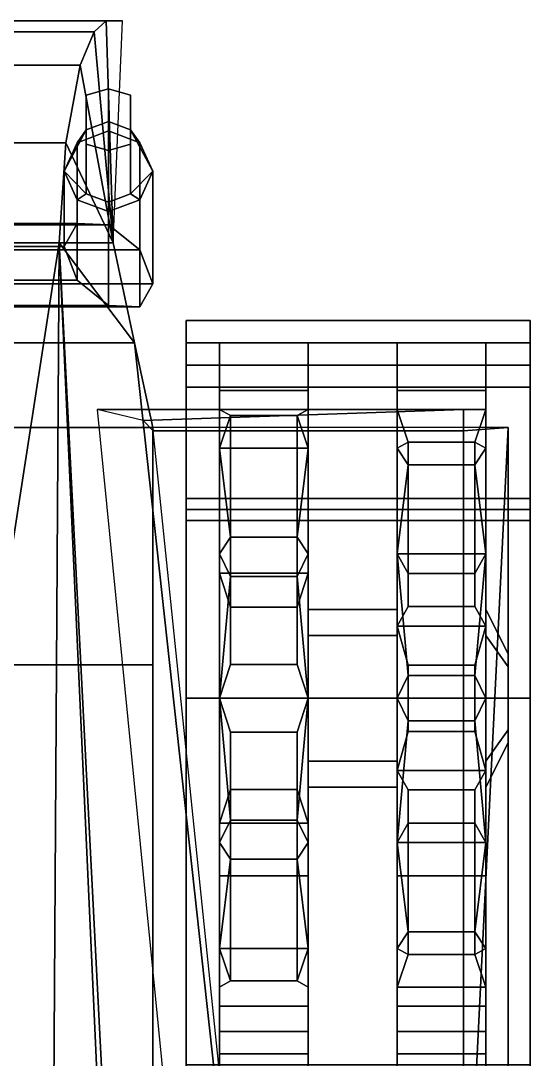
# Model space of a CAD drawing. Header units: millimetres. Extents: x -1.1 to 1.1, y -2.5 to 10.7.
# Drawn here: x 0.621 to 1.08, y 1.815 to 2.75 of the extents above; entities that cross this region are included whole.
import ezdxf

# ---------------------------------------------------------------- set-up
doc = ezdxf.new("R2010")
doc.units = ezdxf.units.MM
for name, color, linetype in [('fenders', 6, 'Continuous'), ('tracks', 3, 'Continuous'), ('wheels', 2, 'Continuous')]:
    doc.layers.add(name, color=color, linetype=linetype)

msp = doc.modelspace()

# ---------------------------------------------------------------- linework, layer by layer
for points in [[(-0.71274, 2.75, 1.04), (-0.69783, 2.75, 1.11), (0.69783, 2.75, 1.11), (0.71274, 2.75, 1.04)], [(-0.69783, 2.75, 1.11), (-0.68718, 2.74, 1.19), (0.68718, 2.74, 1.19), (0.69783, 2.75, 1.11)], [(0.69783, 2.75, 1.11), (0.68718, 2.74, 1.19), (0.70422, 2.55, 1.08)], [(0.71274, 2.75, 1.04), (0.69783, 2.75, 1.11), (0.70422, 2.55, 1.08)], [(-0.68718, 2.74, 1.19), (-0.67439, 2.71, 1.24), (0.67439, 2.71, 1.24), (0.68718, 2.74, 1.19)], [(0.68718, 2.74, 1.19), (0.67439, 2.71, 1.24), (0.70422, 2.55, 1.08)], [(-0.67439, 2.71, 1.24), (-0.66161, 2.64, 1.28), (0.66161, 2.64, 1.28), (0.67439, 2.71, 1.24)], [(0.67439, 2.71, 1.24), (0.66161, 2.64, 1.28), (0.70422, 2.55, 1.08)], [(0.68, 2.68305, 1.13318), (0.7, 2.68881, 1.12592), (0.7, 2.65923, 1.06248), (0.68, 2.65172, 1.06598)], [(0.68, 2.68305, 1.13318), (0.68, 2.63897, 1.18873), (0.7, 2.63321, 1.19599), (0.7, 2.68881, 1.12592)], [(0.7, 2.68881, 1.12592), (0.72, 2.68305, 1.13318), (0.72, 2.65172, 1.06598), (0.7, 2.65923, 1.06248)], [(0.7, 2.68881, 1.12592), (0.7, 2.63321, 1.19599), (0.72, 2.63897, 1.18873), (0.72, 2.68305, 1.13318)], [(0.68, 2.63897, 1.18873), (0.68, 2.68305, 1.13318), (0.68, 2.65172, 1.06598), (0.68, 2.59423, 1.09279)], [(0.72, 2.68305, 1.13318), (0.72, 2.63897, 1.18873), (0.72, 2.59423, 1.09279), (0.72, 2.65172, 1.06598)], [(0.68, 2.65172, 1.06598), (0.7, 2.65923, 1.06248), (0.7, 2.65078, 1.04436), (0.67172, 2.64016, 1.04931)], [(0.7, 2.65923, 1.06248), (0.72, 2.65172, 1.06598), (0.72828, 2.64016, 1.04931), (0.7, 2.65078, 1.04436)], [(0.68, 2.59423, 1.09279), (0.68, 2.59423, 1.09279), (0.68, 2.65172, 1.06598), (0.66, 2.61452, 1.06126)], [(0.66, 2.61452, 1.06126), (0.66, 2.61452, 1.06126), (0.68, 2.65172, 1.06598), (0.67172, 2.64016, 1.04931)], [(0.67172, 2.64016, 1.04931), (0.7, 2.65078, 1.04436), (0.7, 2.56625, 0.8631), (0.67172, 2.56759, 0.89368)], [(0.7, 2.65078, 1.04436), (0.72828, 2.64016, 1.04931), (0.72828, 2.54368, 0.84241), (0.7, 2.56625, 0.8631)], [(0.72, 2.59423, 1.09279), (0.72, 2.59423, 1.09279), (0.74, 2.61452, 1.06126), (0.72, 2.65172, 1.06598)], [(0.74, 2.61452, 1.06126), (0.74, 2.61452, 1.06126), (0.72828, 2.64016, 1.04931), (0.72, 2.65172, 1.06598)], [(-0.66161, 2.64, 1.28), (-0.65573, 2.55, 1.3), (0.65573, 2.55, 1.3), (0.66161, 2.64, 1.28)], [(0.66161, 2.64, 1.28), (0.65573, 2.55, 1.3), (0.70422, 2.55, 1.08)], [(0.66, 2.61452, 1.06126), (0.67172, 2.64016, 1.04931), (0.67172, 2.56759, 0.89368), (0.66, 2.5469, 0.91625)], [(0.7, 2.63321, 1.19599), (0.68, 2.63897, 1.18873), (0.68, 2.59423, 1.09279), (0.7, 2.58672, 1.09629)], [(0.72, 2.63897, 1.18873), (0.7, 2.63321, 1.19599), (0.7, 2.58672, 1.09629), (0.72, 2.59423, 1.09279)], [(0.72828, 2.64016, 1.04931), (0.74, 2.61452, 1.06126), (0.74, 2.5131, 0.84375), (0.72828, 2.54368, 0.84241)], [(0.67172, 2.58889, 1.07322), (0.66, 2.61452, 1.06126), (0.66, 2.5469, 0.91625), (0.67172, 2.51632, 0.91759)], [(0.68, 2.59423, 1.09279), (0.68, 2.59423, 1.09279), (0.66, 2.61452, 1.06126), (0.67172, 2.58889, 1.07322)], [(0.72, 2.59423, 1.09279), (0.72, 2.59423, 1.09279), (0.72828, 2.58889, 1.07322), (0.74, 2.61452, 1.06126)], [(0.74, 2.61452, 1.06126), (0.72828, 2.58889, 1.07322), (0.72828, 2.49241, 0.86632), (0.74, 2.5131, 0.84375)], [(0.7, 2.58672, 1.09629), (0.68, 2.59423, 1.09279), (0.67172, 2.58889, 1.07322), (0.7, 2.57827, 1.07817)], [(0.72, 2.59423, 1.09279), (0.7, 2.58672, 1.09629), (0.7, 2.57827, 1.07817), (0.72828, 2.58889, 1.07322)], [(0.7, 2.57827, 1.07817), (0.67172, 2.58889, 1.07322), (0.67172, 2.51632, 0.91759), (0.7, 2.49375, 0.8969)], [(0.72828, 2.58889, 1.07322), (0.7, 2.57827, 1.07817), (0.7, 2.49375, 0.8969), (0.72828, 2.49241, 0.86632)], [(0.66, 2.5469, 0.91625), (0.67172, 2.56759, 0.89368), (0.51, 2.56759, 0.89368), (0.51, 2.5469, 0.91625)], [(0.67172, 2.56759, 0.89368), (0.7, 2.56625, 0.8631), (0.51, 2.56625, 0.8631), (0.51, 2.56759, 0.89368)], [(0.7, 2.56625, 0.8631), (0.72828, 2.54368, 0.84241), (0.51, 2.54368, 0.84241), (0.51, 2.56625, 0.8631)], [(0.70422, 2.55, 1.08), (0.72358, 2.46, 0.95084), (-0.72358, 2.46, 0.95084), (-0.70422, 2.55, 1.08)], [(-0.65573, 2.55, 1.3), (-0.25, 1.73996, 1.41665), (0.53, 1.73996, 1.41665), (0.65573, 2.55, 1.3)], [(0.67172, 2.51632, 0.91759), (0.66, 2.5469, 0.91625), (0.51, 2.5469, 0.91625), (0.51, 2.51632, 0.91759)], [(0.72828, 2.54368, 0.84241), (0.74, 2.5131, 0.84375), (0.51, 2.5131, 0.84375), (0.51, 2.54368, 0.84241)], [(0.53, 1.73996, 1.41665), (0.65021, 1.69067, 1.42374), (0.65021, 1.69067, 1.42374), (0.65573, 2.55, 1.3)], [(0.65021, 1.69067, 1.42374), (0.7, 1.57169, 1.44088), (0.7, 1.57169, 1.44088), (0.65573, 2.55, 1.3)], [(0.7, 1.57169, 1.44088), (0.72, 1.3, 1.48), (0.72, 1.3, 1.48), (0.65573, 2.55, 1.3)], [(0.70422, 2.55, 1.08), (0.65573, 2.55, 1.3), (0.72358, 2.46, 0.95084)], [(0.87916, 1.04, 1.06095), (0.72358, 2.46, 0.95084), (0.65573, 2.55, 1.3), (0.72, 1.3, 1.48)], [(0.7, 2.49375, 0.8969), (0.67172, 2.51632, 0.91759), (0.51, 2.51632, 0.91759), (0.51, 2.49375, 0.8969)], [(0.74, 2.5131, 0.84375), (0.72828, 2.49241, 0.86632), (0.51, 2.49241, 0.86632), (0.51, 2.5131, 0.84375)], [(0.72828, 2.49241, 0.86632), (0.7, 2.49375, 0.8969), (0.51, 2.49375, 0.8969), (0.51, 2.49241, 0.86632)], [(0.72358, 2.46, 0.95084), (0.74, 2.38368, 0.84131), (-0.74, 2.38368, 0.84131), (-0.72358, 2.46, 0.95084)], [(0.87916, 1.04, 0.90835), (0.74, 2.38368, 0.84131), (0.72358, 2.46, 0.95084), (0.87916, 1.04, 1.06095)], [(1.02, 2.4, 1.08), (1.02, 2.4, 1.08), (0.73124, 2.3901, 0.95626), (0.69, 2.4, 1.08)], [(1.02, 2.4, 1.08), (1.02, 2.38092, 0.84145), (0.74029, 2.38092, 0.84145), (0.73124, 2.3901, 0.95626)], [(0.74, 2.38368, 0.84131), (0.74, 2.17, 0.51), (-0.74, 2.17, 0.51), (-0.74, 2.38368, 0.84131)], [(0.74, -1.98, 0.51), (0.74, 2.17, 0.51), (0.74, 2.38368, 0.84131), (0.74, -2.35, 0.85)], [(-0.74, -1.98, 0.51), (-0.74, 2.17, 0.51), (0.74, 2.17, 0.51), (0.74, -1.98, 0.51)]]:
    msp.add_3dface(points)
at = {"color": 0}
for points in [[(1.02, 1.59, 1.13), (1.02, 2.4, 1.08), (0.69, 2.4, 1.08), (0.77, 1.59, 1.13)], [(1.02, 1.57015, 0.8819), (1.02, 2.38092, 0.84145), (1.02, 2.4, 1.08), (1.02, 1.59, 1.13)]]:
    msp.add_3dface(points, dxfattribs=at)
at = {"layer": 'fenders'}
for points in [[(0.74, 2.38368, 0.84131), (0.74029, 2.38092, 0.84145), (1.02, 2.38092, 0.84145), (1.06, 2.38368, 0.84131)], [(1.06, 2.38368, 0.84131), (1.02, 1.57015, 0.8819), (1.02, 1.57015, 0.8819), (1.06, 2.38368, 0.84131)], [(1.02, 1.57015, 0.8819), (1.02, -0.32, 0.9762), (1.06, -2.01851, 1.06095), (1.06, 2.38368, 0.84131)], [(1.02, 2.38092, 0.84145), (1.02, 1.57015, 0.8819), (1.02, 1.57015, 0.8819), (1.06, 2.38368, 0.84131)], [(1.06, 2.38368, 0.84131), (1.06, -2.01851, 1.06095), (1.06, -2.01851, 1.04095), (1.06, 2.38368, 0.82131)]]:
    msp.add_3dface(points, dxfattribs=at)
at = {"layer": 'tracks'}
for points in [[(0.77, 2.44, 0.65), (0.77, 2.48, 0.48), (0.77, 2.46, 0.48), (0.77, 2.42, 0.64)], [(0.77, 2.48, 0.48), (0.77, 2.44, 0.31), (0.77, 2.42, 0.32), (0.77, 2.46, 0.48)], [(1.08, 2.44, 0.65), (1.08, 2.48, 0.48), (0.77, 2.48, 0.48), (0.77, 2.44, 0.65)], [(1.08, 2.48, 0.48), (1.08, 2.44, 0.31), (0.77, 2.44, 0.31), (0.77, 2.48, 0.48)], [(1.08, 2.46, 0.48), (1.08, 2.48, 0.48), (1.08, 2.44, 0.65), (1.08, 2.42, 0.64)], [(1.08, 2.42, 0.32), (1.08, 2.44, 0.31), (1.08, 2.48, 0.48), (1.08, 2.46, 0.48)], [(0.77, 2.42, 0.64), (0.77, 2.46, 0.48), (1.08, 2.46, 0.48), (1.08, 2.42, 0.64)], [(0.77, 2.46, 0.48), (0.77, 2.42, 0.32), (1.08, 2.42, 0.32), (1.08, 2.46, 0.48)], [(0.77, 2.32, 0.77), (0.77, 2.44, 0.65), (0.77, 2.42, 0.64), (0.77, 2.3, 0.76)], [(0.77, 2.44, 0.31), (0.77, 2.31, 0.18), (0.77, 2.3, 0.2), (0.77, 2.42, 0.32)], [(1.08, 2.32, 0.77), (1.08, 2.44, 0.65), (0.77, 2.44, 0.65), (0.77, 2.32, 0.77)], [(1.08, 2.44, 0.31), (1.08, 2.31, 0.18), (0.77, 2.31, 0.18), (0.77, 2.44, 0.31)], [(1.08, 2.42, 0.64), (1.08, 2.44, 0.65), (1.08, 2.32, 0.77), (1.08, 2.3, 0.76)], [(1.08, 2.3, 0.2), (1.08, 2.31, 0.18), (1.08, 2.44, 0.31), (1.08, 2.42, 0.32)], [(0.77, 2.3, 0.76), (0.77, 2.42, 0.64), (1.08, 2.42, 0.64), (1.08, 2.3, 0.76)], [(0.77, 2.42, 0.32), (0.77, 2.3, 0.2), (1.08, 2.3, 0.2), (1.08, 2.42, 0.32)], [(0.77, 2.14, 0.82), (0.77, 2.32, 0.77), (0.77, 2.3, 0.76), (0.77, 2.14, 0.8)], [(1.08, 2.14, 0.82), (1.08, 2.32, 0.77), (0.77, 2.32, 0.77), (0.77, 2.14, 0.82)], [(1.08, 2.3, 0.76), (1.08, 2.32, 0.77), (1.08, 2.14, 0.82), (1.08, 2.14, 0.8)], [(0.77, 2.31, 0.18), (0.77, 2.14, 0.14), (0.77, 2.14, 0.16), (0.77, 2.3, 0.2)], [(1.08, 2.31, 0.18), (1.08, 2.14, 0.14), (0.77, 2.14, 0.14), (0.77, 2.31, 0.18)], [(1.08, 2.14, 0.16), (1.08, 2.14, 0.14), (1.08, 2.31, 0.18), (1.08, 2.3, 0.2)], [(0.77, 2.14, 0.8), (0.77, 2.3, 0.76), (1.08, 2.3, 0.76), (1.08, 2.14, 0.8)], [(0.77, 2.3, 0.2), (0.77, 2.14, 0.16), (1.08, 2.14, 0.16), (1.08, 2.3, 0.2)], [(0.77, 2.14, 0.14), (0.77, 1.57), (0.77, 1.57, 0.02), (0.77, 2.14, 0.16)], [(1.08, 2.14, 0.14), (1.08, 1.57), (0.77, 1.57), (0.77, 2.14, 0.14)], [(0.77, 2.14, 0.16), (0.77, 1.57, 0.02), (1.08, 1.57, 0.02), (1.08, 2.14, 0.16)], [(0.77, 1.81, 0.82), (0.77, 2.14, 0.82), (0.77, 2.14, 0.8), (0.77, 1.81, 0.8)], [(0.77, 1.81, 0.8), (0.77, 2.14, 0.8), (1.08, 2.14, 0.8), (1.08, 1.81, 0.8)], [(1.08, 1.81, 0.82), (1.08, 2.14, 0.82), (0.77, 2.14, 0.82), (0.77, 1.81, 0.82)], [(1.08, 1.57, 0.02), (1.08, 1.57), (1.08, 2.14, 0.14), (1.08, 2.14, 0.16)], [(1.08, 2.14, 0.8), (1.08, 2.14, 0.82), (1.08, 1.81, 0.82), (1.08, 1.81, 0.8)]]:
    msp.add_3dface(points, dxfattribs=at)
at = {"layer": 'wheels'}
for points in [[(0.8, 2.46, 0.48), (0.8, 2.41713, 0.64), (0.88, 2.41713, 0.64), (0.88, 2.46, 0.48)], [(0.8, 2.41713, 0.32), (0.8, 2.46, 0.48), (0.88, 2.46, 0.48), (0.88, 2.41713, 0.32)], [(0.8, 2.41713, 0.64), (0.8, 2.46, 0.48), (0.8, 2.4, 0.48), (0.8, 2.36517, 0.61)], [(0.8, 2.46, 0.48), (0.8, 2.41713, 0.32), (0.8, 2.36517, 0.35), (0.8, 2.4, 0.48)], [(0.88, 2.46, 0.48), (0.88, 2.41713, 0.64), (0.88, 2.36517, 0.61), (0.88, 2.4, 0.48)], [(0.88, 2.41713, 0.32), (0.88, 2.46, 0.48), (0.88, 2.4, 0.48), (0.88, 2.36517, 0.35)], [(0.96, 2.46, 0.48), (0.96, 2.41713, 0.64), (1.04, 2.41713, 0.64), (1.04, 2.46, 0.48)], [(0.96, 2.41713, 0.32), (0.96, 2.46, 0.48), (1.04, 2.46, 0.48), (1.04, 2.41713, 0.32)], [(0.96, 2.46, 0.48), (0.96, 2.41713, 0.32), (0.96, 2.36517, 0.35), (0.96, 2.4, 0.48)], [(0.96, 2.41713, 0.64), (0.96, 2.46, 0.48), (0.96, 2.4, 0.48), (0.96, 2.36517, 0.61)], [(1.04, 2.41713, 0.32), (1.04, 2.46, 0.48), (1.04, 2.4, 0.48), (1.04, 2.36517, 0.35)], [(1.04, 2.46, 0.48), (1.04, 2.41713, 0.64), (1.04, 2.36517, 0.61), (1.04, 2.4, 0.48)], [(0.8, 2.41713, 0.64), (0.8, 2.3, 0.75713), (0.88, 2.3, 0.75713), (0.88, 2.41713, 0.64)], [(0.8, 2.3, 0.20287), (0.8, 2.41713, 0.32), (0.88, 2.41713, 0.32), (0.88, 2.3, 0.20287)], [(0.8, 2.41713, 0.32), (0.8, 2.3, 0.20287), (0.8, 2.27, 0.25483), (0.8, 2.36517, 0.35)], [(0.8, 2.3, 0.75713), (0.8, 2.41713, 0.64), (0.8, 2.36517, 0.61), (0.8, 2.27, 0.70517)], [(0.88, 2.41713, 0.64), (0.88, 2.3, 0.75713), (0.88, 2.27, 0.70517), (0.88, 2.36517, 0.61)], [(0.88, 2.3, 0.20287), (0.88, 2.41713, 0.32), (0.88, 2.36517, 0.35), (0.88, 2.27, 0.25483)], [(0.96, 2.41713, 0.64), (0.96, 2.3, 0.75713), (1.04, 2.3, 0.75713), (1.04, 2.41713, 0.64)], [(0.96, 2.3, 0.20287), (0.96, 2.41713, 0.32), (1.04, 2.41713, 0.32), (1.04, 2.3, 0.20287)], [(0.96, 2.3, 0.75713), (0.96, 2.41713, 0.64), (0.96, 2.36517, 0.61), (0.96, 2.27, 0.70517)], [(0.96, 2.41713, 0.32), (0.96, 2.3, 0.20287), (0.96, 2.27, 0.25483), (0.96, 2.36517, 0.35)], [(1.04, 2.3, 0.20287), (1.04, 2.41713, 0.32), (1.04, 2.36517, 0.35), (1.04, 2.27, 0.25483)], [(1.04, 2.41713, 0.64), (1.04, 2.3, 0.75713), (1.04, 2.27, 0.70517), (1.04, 2.36517, 0.61)], [(0.81, 2.39454, 0.50036), (0.8, 2.36517, 0.61), (0.8, 2.36517, 0.61), (0.8, 2.4, 0.48)], [(0.81, 2.39454, 0.45964), (0.81, 2.39454, 0.50036), (0.81, 2.39454, 0.50036), (0.8, 2.4, 0.48)], [(0.8, 2.36517, 0.35), (0.81, 2.39454, 0.45964), (0.8, 2.4, 0.48), (0.8, 2.36517, 0.35)], [(0.81, 2.39454, 0.45964), (0.8, 2.36517, 0.35), (0.88, 2.36517, 0.35), (0.87, 2.39454, 0.45964)], [(0.8, 2.36517, 0.61), (0.81, 2.39454, 0.50036), (0.87, 2.39454, 0.50036), (0.88, 2.36517, 0.61)], [(0.81, 2.25258, 0.45017), (0.81, 2.39454, 0.45964), (0.87, 2.39454, 0.45964), (0.87, 2.25258, 0.45017)], [(0.87, 2.25258, 0.50983), (0.87, 2.39454, 0.50036), (0.81, 2.39454, 0.50036), (0.81, 2.25258, 0.50983)], [(0.81, 2.25258, 0.50983), (0.81, 2.39454, 0.50036), (0.81, 2.39454, 0.45964), (0.81, 2.25258, 0.45017)], [(0.88, 2.36517, 0.61), (0.87, 2.39454, 0.50036), (0.88, 2.4, 0.48), (0.88, 2.36517, 0.61)], [(0.87, 2.39454, 0.45964), (0.88, 2.36517, 0.35), (0.88, 2.36517, 0.35), (0.88, 2.4, 0.48)], [(0.87, 2.39454, 0.50036), (0.87, 2.39454, 0.45964), (0.87, 2.39454, 0.45964), (0.88, 2.4, 0.48)], [(0.87, 2.25258, 0.45017), (0.87, 2.39454, 0.45964), (0.87, 2.39454, 0.50036), (0.87, 2.25258, 0.50983)], [(0.96, 2.4, 0.48), (0.97, 2.37062, 0.37036), (1.03, 2.37062, 0.37036), (1.04, 2.4, 0.48)], [(0.97, 2.37062, 0.58964), (0.96, 2.4, 0.48), (1.04, 2.4, 0.48), (1.03, 2.37062, 0.58964)], [(0.97, 2.37062, 0.37036), (0.96, 2.4, 0.48), (0.96, 2.4, 0.48), (0.96, 2.36517, 0.35)], [(0.96, 2.4, 0.48), (0.97, 2.37062, 0.58964), (0.96, 2.36517, 0.61), (0.96, 2.4, 0.48)], [(1.04, 2.4, 0.48), (1.03, 2.37062, 0.37036), (1.04, 2.36517, 0.35), (1.04, 2.4, 0.48)], [(1.03, 2.37062, 0.58964), (1.04, 2.4, 0.48), (1.04, 2.4, 0.48), (1.04, 2.36517, 0.61)], [(0.97, 2.35026, 0.33509), (0.97, 2.37062, 0.37036), (0.97, 2.37062, 0.37036), (0.96, 2.36517, 0.35)], [(0.97, 2.37062, 0.58964), (0.97, 2.35026, 0.62491), (0.97, 2.35026, 0.62491), (0.96, 2.36517, 0.61)], [(1.03, 2.25241, 0.44954), (1.03, 2.37062, 0.37036), (0.97, 2.37062, 0.37036), (0.97, 2.25241, 0.44954)], [(0.97, 2.25241, 0.51046), (0.97, 2.37062, 0.58964), (1.03, 2.37062, 0.58964), (1.03, 2.25241, 0.51046)], [(0.97, 2.25241, 0.44954), (0.97, 2.37062, 0.37036), (0.97, 2.35026, 0.33509), (0.97, 2.22259, 0.39788)], [(0.97, 2.22259, 0.56212), (0.97, 2.35026, 0.62491), (0.97, 2.37062, 0.58964), (0.97, 2.25241, 0.51046)], [(1.03, 2.22259, 0.39788), (1.03, 2.35026, 0.33509), (1.03, 2.37062, 0.37036), (1.03, 2.25241, 0.44954)], [(1.03, 2.37062, 0.37036), (1.03, 2.35026, 0.33509), (1.03, 2.35026, 0.33509), (1.04, 2.36517, 0.35)], [(1.03, 2.25241, 0.51046), (1.03, 2.37062, 0.58964), (1.03, 2.35026, 0.62491), (1.03, 2.22259, 0.56212)], [(1.03, 2.35026, 0.62491), (1.03, 2.37062, 0.58964), (1.03, 2.37062, 0.58964), (1.04, 2.36517, 0.61)], [(0.81, 2.28491, 0.69026), (0.8, 2.36517, 0.61), (0.88, 2.36517, 0.61), (0.87, 2.28491, 0.69026)], [(0.8, 2.36517, 0.35), (0.81, 2.28491, 0.26974), (0.87, 2.28491, 0.26974), (0.88, 2.36517, 0.35)], [(0.81, 2.28491, 0.26974), (0.8, 2.36517, 0.35), (0.8, 2.36517, 0.35), (0.8, 2.27, 0.25483)], [(0.8, 2.36517, 0.61), (0.81, 2.28491, 0.69026), (0.8, 2.27, 0.70517), (0.8, 2.36517, 0.61)], [(0.87, 2.28491, 0.69026), (0.88, 2.36517, 0.61), (0.88, 2.36517, 0.61), (0.88, 2.27, 0.70517)], [(0.88, 2.36517, 0.35), (0.87, 2.28491, 0.26974), (0.88, 2.27, 0.25483), (0.88, 2.36517, 0.35)], [(0.97, 2.35026, 0.62491), (0.96, 2.27, 0.70517), (0.96, 2.27, 0.70517), (0.96, 2.36517, 0.61)], [(0.96, 2.27, 0.25483), (0.97, 2.35026, 0.33509), (0.96, 2.36517, 0.35), (0.96, 2.27, 0.25483)], [(1.03, 2.35026, 0.33509), (1.04, 2.27, 0.25483), (1.04, 2.27, 0.25483), (1.04, 2.36517, 0.35)], [(1.04, 2.27, 0.70517), (1.03, 2.35026, 0.62491), (1.04, 2.36517, 0.61), (1.04, 2.27, 0.70517)], [(0.97, 2.35026, 0.33509), (0.96, 2.27, 0.25483), (1.04, 2.27, 0.25483), (1.03, 2.35026, 0.33509)], [(0.96, 2.27, 0.70517), (0.97, 2.35026, 0.62491), (1.03, 2.35026, 0.62491), (1.04, 2.27, 0.70517)], [(0.97, 2.22259, 0.39788), (0.97, 2.35026, 0.33509), (1.03, 2.35026, 0.33509), (1.03, 2.22259, 0.39788)], [(1.03, 2.22259, 0.56212), (1.03, 2.35026, 0.62491), (0.97, 2.35026, 0.62491), (0.97, 2.22259, 0.56212)], [(0.8, 2.3, 0.75713), (0.8, 2.14, 0.8), (0.88, 2.14, 0.8), (0.88, 2.3, 0.75713)], [(0.8, 2.14, 0.16), (0.8, 2.3, 0.20287), (0.88, 2.3, 0.20287), (0.88, 2.14, 0.16)], [(0.8, 2.3, 0.20287), (0.8, 2.14, 0.16), (0.8, 2.14, 0.22), (0.8, 2.27, 0.25483)], [(0.8, 2.14, 0.8), (0.8, 2.3, 0.75713), (0.8, 2.27, 0.70517), (0.8, 2.14, 0.74)], [(0.88, 2.3, 0.75713), (0.88, 2.14, 0.8), (0.88, 2.14, 0.74), (0.88, 2.27, 0.70517)], [(0.88, 2.14, 0.16), (0.88, 2.3, 0.20287), (0.88, 2.27, 0.25483), (0.88, 2.14, 0.22)], [(0.96, 2.3, 0.75713), (0.96, 2.14, 0.8), (1.04, 2.14, 0.8), (1.04, 2.3, 0.75713)], [(0.96, 2.14, 0.16), (0.96, 2.3, 0.20287), (1.04, 2.3, 0.20287), (1.04, 2.14, 0.16)], [(0.96, 2.14, 0.8), (0.96, 2.3, 0.75713), (0.96, 2.27, 0.70517), (0.96, 2.14, 0.74)], [(0.96, 2.3, 0.20287), (0.96, 2.14, 0.16), (0.96, 2.14, 0.22), (0.96, 2.27, 0.25483)], [(1.04, 2.14, 0.16), (1.04, 2.3, 0.20287), (1.04, 2.27, 0.25483), (1.04, 2.14, 0.22)], [(1.04, 2.3, 0.75713), (1.04, 2.14, 0.8), (1.04, 2.14, 0.74), (1.04, 2.27, 0.70517)], [(0.81, 2.24964, 0.24938), (0.81, 2.28491, 0.26974), (0.81, 2.28491, 0.26974), (0.8, 2.27, 0.25483)], [(0.81, 2.28491, 0.69026), (0.81, 2.24964, 0.71062), (0.81, 2.24964, 0.71062), (0.8, 2.27, 0.70517)], [(0.81, 2.22212, 0.56259), (0.81, 2.28491, 0.69026), (0.87, 2.28491, 0.69026), (0.87, 2.22212, 0.56259)], [(0.87, 2.22212, 0.39741), (0.87, 2.28491, 0.26974), (0.81, 2.28491, 0.26974), (0.81, 2.22212, 0.39741)], [(0.81, 2.22212, 0.39741), (0.81, 2.28491, 0.26974), (0.81, 2.24964, 0.24938), (0.81, 2.17046, 0.36759)], [(0.81, 2.17046, 0.59241), (0.81, 2.24964, 0.71062), (0.81, 2.28491, 0.69026), (0.81, 2.22212, 0.56259)], [(0.87, 2.24964, 0.71062), (0.87, 2.28491, 0.69026), (0.87, 2.28491, 0.69026), (0.88, 2.27, 0.70517)], [(0.87, 2.22212, 0.56259), (0.87, 2.28491, 0.69026), (0.87, 2.24964, 0.71062), (0.87, 2.17046, 0.59241)], [(0.87, 2.28491, 0.26974), (0.87, 2.24964, 0.24938), (0.87, 2.24964, 0.24938), (0.88, 2.27, 0.25483)], [(0.87, 2.17046, 0.36759), (0.87, 2.24964, 0.24938), (0.87, 2.28491, 0.26974), (0.87, 2.22212, 0.39741)], [(0.8, 2.14, 0.22), (0.81, 2.24964, 0.24938), (0.8, 2.27, 0.25483), (0.8, 2.14, 0.22)], [(0.81, 2.24964, 0.71062), (0.8, 2.14, 0.74), (0.8, 2.14, 0.74), (0.8, 2.27, 0.70517)], [(0.88, 2.14, 0.74), (0.87, 2.24964, 0.71062), (0.88, 2.27, 0.70517), (0.88, 2.14, 0.74)], [(0.87, 2.24964, 0.24938), (0.88, 2.14, 0.22), (0.88, 2.14, 0.22), (0.88, 2.27, 0.25483)], [(0.97, 2.16036, 0.73454), (0.96, 2.27, 0.70517), (1.04, 2.27, 0.70517), (1.03, 2.16036, 0.73454)], [(0.96, 2.27, 0.25483), (0.97, 2.16036, 0.22546), (1.03, 2.16036, 0.22546), (1.04, 2.27, 0.25483)], [(0.97, 2.25241, 0.44954), (0.96, 2.27, 0.48), (1.04, 2.27, 0.48), (1.03, 2.25241, 0.44954)], [(0.96, 2.27, 0.48), (0.97, 2.25241, 0.51046), (1.03, 2.25241, 0.51046), (1.04, 2.27, 0.48)], [(0.96, 2.27, 0.70517), (0.97, 2.16036, 0.73454), (0.96, 2.14, 0.74), (0.96, 2.27, 0.70517)], [(0.97, 2.22259, 0.56212), (0.97, 2.25241, 0.51046), (0.96, 2.27, 0.48), (0.96, 2.205, 0.59258)], [(0.97, 2.25241, 0.44954), (0.97, 2.22259, 0.39788), (0.96, 2.205, 0.36742), (0.96, 2.27, 0.48)], [(0.96, 2.27, 0.48), (0.96, 2.205, 0.36742), (0.96, 2.19657, 0.42343), (0.96, 2.22, 0.48)], [(0.96, 2.205, 0.59258), (0.96, 2.27, 0.48), (0.96, 2.22, 0.48), (0.96, 2.19657, 0.53657)], [(0.97, 2.16036, 0.22546), (0.96, 2.27, 0.25483), (0.96, 2.27, 0.25483), (0.96, 2.14, 0.22)], [(1.03, 2.16036, 0.73454), (1.04, 2.27, 0.70517), (1.04, 2.27, 0.70517), (1.04, 2.14, 0.74)], [(1.04, 2.27, 0.25483), (1.03, 2.16036, 0.22546), (1.04, 2.14, 0.22), (1.04, 2.27, 0.25483)], [(1.03, 2.22259, 0.39788), (1.03, 2.25241, 0.44954), (1.04, 2.27, 0.48), (1.04, 2.205, 0.36742)], [(1.03, 2.25241, 0.51046), (1.03, 2.22259, 0.56212), (1.04, 2.205, 0.59258), (1.04, 2.27, 0.48)], [(1.04, 2.27, 0.48), (1.04, 2.205, 0.59258), (1.04, 2.19657, 0.53657), (1.04, 2.22, 0.48)], [(1.04, 2.205, 0.36742), (1.04, 2.27, 0.48), (1.04, 2.22, 0.48), (1.04, 2.19657, 0.42343)], [(0.8, 2.25258, 0.545), (0.81, 2.22212, 0.56259), (0.87, 2.22212, 0.56259), (0.88, 2.25258, 0.545)], [(0.81, 2.25258, 0.50983), (0.8, 2.25258, 0.545), (0.88, 2.25258, 0.545), (0.87, 2.25258, 0.50983)], [(0.8, 2.25258, 0.415), (0.81, 2.25258, 0.45017), (0.87, 2.25258, 0.45017), (0.88, 2.25258, 0.415)], [(0.81, 2.22212, 0.39741), (0.8, 2.25258, 0.415), (0.88, 2.25258, 0.415), (0.87, 2.22212, 0.39741)], [(0.8, 2.14, 0.61), (0.8, 2.25258, 0.545), (0.8, 2.19657, 0.53657), (0.8, 2.14, 0.56)], [(0.81, 2.17046, 0.59241), (0.81, 2.22212, 0.56259), (0.8, 2.25258, 0.545), (0.8, 2.14, 0.61)], [(0.8, 2.25258, 0.415), (0.8, 2.14, 0.35), (0.8, 2.14, 0.4), (0.8, 2.19657, 0.42343)], [(0.8, 2.25258, 0.545), (0.8, 2.25258, 0.545), (0.8, 2.22, 0.48), (0.8, 2.19657, 0.53657)], [(0.8, 2.25258, 0.415), (0.8, 2.25258, 0.415), (0.8, 2.22, 0.48), (0.8, 2.25258, 0.545)], [(0.8, 2.25258, 0.415), (0.8, 2.25258, 0.415), (0.8, 2.19657, 0.42343), (0.8, 2.22, 0.48)], [(0.81, 2.22212, 0.39741), (0.81, 2.17046, 0.36759), (0.8, 2.14, 0.35), (0.8, 2.25258, 0.415)], [(0.81, 2.25258, 0.50983), (0.81, 2.25258, 0.45017), (0.8, 2.25258, 0.415), (0.8, 2.25258, 0.545)], [(0.8, 2.14, 0.74), (0.81, 2.24964, 0.71062), (0.87, 2.24964, 0.71062), (0.88, 2.14, 0.74)], [(0.81, 2.24964, 0.24938), (0.8, 2.14, 0.22), (0.88, 2.14, 0.22), (0.87, 2.24964, 0.24938)], [(0.87, 2.17046, 0.59241), (0.87, 2.24964, 0.71062), (0.81, 2.24964, 0.71062), (0.81, 2.17046, 0.59241)], [(0.81, 2.17046, 0.36759), (0.81, 2.24964, 0.24938), (0.87, 2.24964, 0.24938), (0.87, 2.17046, 0.36759)], [(0.87, 2.22212, 0.56259), (0.87, 2.17046, 0.59241), (0.88, 2.14, 0.61), (0.88, 2.25258, 0.545)], [(0.87, 2.25258, 0.45017), (0.87, 2.25258, 0.50983), (0.88, 2.25258, 0.545), (0.88, 2.25258, 0.415)], [(0.87, 2.17046, 0.36759), (0.87, 2.22212, 0.39741), (0.88, 2.25258, 0.415), (0.88, 2.14, 0.35)], [(0.88, 2.14, 0.35), (0.88, 2.25258, 0.415), (0.88, 2.19657, 0.42343), (0.88, 2.14, 0.4)], [(0.88, 2.25258, 0.415), (0.88, 2.25258, 0.415), (0.88, 2.22, 0.48), (0.88, 2.19657, 0.42343)], [(0.88, 2.25258, 0.545), (0.88, 2.25258, 0.545), (0.88, 2.22, 0.48), (0.88, 2.25258, 0.415)], [(0.88, 2.25258, 0.545), (0.88, 2.25258, 0.545), (0.88, 2.19657, 0.53657), (0.88, 2.22, 0.48)], [(0.88, 2.25258, 0.545), (0.88, 2.14, 0.61), (0.88, 2.14, 0.56), (0.88, 2.19657, 0.53657)], [(0.88, 2.22, 0.48), (0.88, 2.19657, 0.53657), (0.96, 2.19657, 0.53657), (0.96, 2.22, 0.48)], [(0.88, 2.19657, 0.42343), (0.88, 2.22, 0.48), (0.96, 2.22, 0.48), (0.96, 2.19657, 0.42343)], [(0.96, 2.205, 0.36742), (0.97, 2.22259, 0.39788), (1.03, 2.22259, 0.39788), (1.04, 2.205, 0.36742)], [(0.97, 2.22259, 0.56212), (0.96, 2.205, 0.59258), (1.04, 2.205, 0.59258), (1.03, 2.22259, 0.56212)], [(1.04, 2.22, 0.48), (1.04, 2.19657, 0.53657), (1.06, 2.16828, 0.50828), (1.06, 2.18, 0.48)], [(1.04, 2.19657, 0.42343), (1.04, 2.22, 0.48), (1.06, 2.18, 0.48), (1.06, 2.16828, 0.45172)], [(0.96, 2.205, 0.59258), (0.97, 2.16983, 0.59258), (1.03, 2.16983, 0.59258), (1.04, 2.205, 0.59258)], [(0.97, 2.16983, 0.36742), (0.96, 2.205, 0.36742), (1.04, 2.205, 0.36742), (1.03, 2.16983, 0.36742)], [(0.97, 2.16983, 0.36742), (0.97, 2.11017, 0.36742), (0.96, 2.075, 0.36742), (0.96, 2.205, 0.36742)], [(0.97, 2.11017, 0.59258), (0.97, 2.16983, 0.59258), (0.96, 2.205, 0.59258), (0.96, 2.075, 0.59258)], [(0.96, 2.075, 0.36742), (0.96, 2.075, 0.36742), (0.96, 2.14, 0.4), (0.96, 2.205, 0.36742)], [(0.96, 2.205, 0.36742), (0.96, 2.205, 0.36742), (0.96, 2.14, 0.4), (0.96, 2.19657, 0.42343)], [(0.96, 2.205, 0.59258), (0.96, 2.205, 0.59258), (0.96, 2.19657, 0.53657), (0.96, 2.14, 0.56)], [(0.96, 2.205, 0.59258), (0.96, 2.205, 0.59258), (0.96, 2.14, 0.56), (0.96, 2.075, 0.59258)], [(1.03, 2.16983, 0.59258), (1.03, 2.11017, 0.59258), (1.04, 2.075, 0.59258), (1.04, 2.205, 0.59258)], [(1.03, 2.11017, 0.36742), (1.03, 2.16983, 0.36742), (1.04, 2.205, 0.36742), (1.04, 2.075, 0.36742)], [(1.04, 2.075, 0.59258), (1.04, 2.075, 0.59258), (1.04, 2.14, 0.56), (1.04, 2.205, 0.59258)], [(1.04, 2.205, 0.59258), (1.04, 2.205, 0.59258), (1.04, 2.14, 0.56), (1.04, 2.19657, 0.53657)], [(1.04, 2.205, 0.36742), (1.04, 2.205, 0.36742), (1.04, 2.19657, 0.42343), (1.04, 2.14, 0.4)], [(1.04, 2.205, 0.36742), (1.04, 2.205, 0.36742), (1.04, 2.14, 0.4), (1.04, 2.075, 0.36742)], [(0.88, 2.19657, 0.53657), (0.88, 2.14, 0.56), (0.96, 2.14, 0.56), (0.96, 2.19657, 0.53657)], [(0.88, 2.14, 0.4), (0.88, 2.19657, 0.42343), (0.96, 2.19657, 0.42343), (0.96, 2.14, 0.4)], [(1.04, 2.19657, 0.53657), (1.04, 2.14, 0.56), (1.06, 2.14, 0.52), (1.06, 2.16828, 0.50828)], [(1.04, 2.14, 0.4), (1.04, 2.19657, 0.42343), (1.06, 2.16828, 0.45172), (1.06, 2.14, 0.44)], [(1.06, 2.16828, 0.50828), (1.06, 2.14, 0.44), (1.06, 2.16828, 0.45172), (1.06, 2.18, 0.48)], [(0.81, 2.17046, 0.59241), (0.8, 2.14, 0.61), (0.88, 2.14, 0.61), (0.87, 2.17046, 0.59241)], [(0.8, 2.14, 0.35), (0.81, 2.17046, 0.36759), (0.87, 2.17046, 0.36759), (0.88, 2.14, 0.35)], [(0.97, 2.16983, 0.59258), (0.97, 2.16036, 0.73454), (1.03, 2.16036, 0.73454), (1.03, 2.16983, 0.59258)], [(1.03, 2.16983, 0.36742), (1.03, 2.16036, 0.22546), (0.97, 2.16036, 0.22546), (0.97, 2.16983, 0.36742)], [(0.97, 2.11017, 0.59258), (0.97, 2.11964, 0.73454), (0.97, 2.16036, 0.73454), (0.97, 2.16983, 0.59258)], [(0.97, 2.16983, 0.36742), (0.97, 2.16036, 0.22546), (0.97, 2.11964, 0.22546), (0.97, 2.11017, 0.36742)], [(1.03, 2.16983, 0.59258), (1.03, 2.16036, 0.73454), (1.03, 2.11964, 0.73454), (1.03, 2.11017, 0.59258)], [(1.03, 2.11017, 0.36742), (1.03, 2.11964, 0.22546), (1.03, 2.16036, 0.22546), (1.03, 2.16983, 0.36742)], [(0.97, 2.16036, 0.73454), (0.97, 2.11964, 0.73454), (0.97, 2.11964, 0.73454), (0.96, 2.14, 0.74)], [(0.97, 2.11964, 0.22546), (0.97, 2.16036, 0.22546), (0.97, 2.16036, 0.22546), (0.96, 2.14, 0.22)], [(1.03, 2.11964, 0.73454), (1.03, 2.16036, 0.73454), (1.03, 2.16036, 0.73454), (1.04, 2.14, 0.74)], [(1.03, 2.16036, 0.22546), (1.03, 2.11964, 0.22546), (1.03, 2.11964, 0.22546), (1.04, 2.14, 0.22)], [(1.06, 2.14, 0.52), (1.06, 2.11172, 0.45172), (1.06, 2.14, 0.44), (1.06, 2.16828, 0.50828)], [(0.8, 1.98, 0.20287), (0.8, 2.14, 0.16), (0.88, 2.14, 0.16), (0.88, 1.98, 0.20287)], [(0.8, 2.14, 0.8), (0.8, 1.98, 0.75713), (0.88, 1.98, 0.75713), (0.88, 2.14, 0.8)], [(0.81, 2.03036, 0.71062), (0.8, 2.14, 0.74), (0.88, 2.14, 0.74), (0.87, 2.03036, 0.71062)], [(0.8, 2.14, 0.61), (0.81, 2.10954, 0.59241), (0.87, 2.10954, 0.59241), (0.88, 2.14, 0.61)], [(0.8, 2.14, 0.22), (0.81, 2.03036, 0.24938), (0.87, 2.03036, 0.24938), (0.88, 2.14, 0.22)], [(0.81, 2.10954, 0.36759), (0.8, 2.14, 0.35), (0.88, 2.14, 0.35), (0.87, 2.10954, 0.36759)], [(0.8, 2.14, 0.16), (0.8, 1.98, 0.20287), (0.8, 2.01, 0.25483), (0.8, 2.14, 0.22)], [(0.81, 2.03036, 0.24938), (0.8, 2.14, 0.22), (0.8, 2.14, 0.22), (0.8, 2.01, 0.25483)], [(0.8, 2.02742, 0.545), (0.8, 2.14, 0.61), (0.8, 2.14, 0.56), (0.8, 2.08343, 0.53657)], [(0.81, 2.05788, 0.56259), (0.81, 2.10954, 0.59241), (0.8, 2.14, 0.61), (0.8, 2.02742, 0.545)], [(0.8, 2.14, 0.35), (0.8, 2.02742, 0.415), (0.8, 2.08343, 0.42343), (0.8, 2.14, 0.4)], [(0.81, 2.10954, 0.36759), (0.81, 2.05788, 0.39741), (0.8, 2.02742, 0.415), (0.8, 2.14, 0.35)], [(0.8, 1.98, 0.75713), (0.8, 2.14, 0.8), (0.8, 2.14, 0.74), (0.8, 2.01, 0.70517)], [(0.8, 2.14, 0.74), (0.81, 2.03036, 0.71062), (0.8, 2.01, 0.70517), (0.8, 2.14, 0.74)], [(0.87, 2.03036, 0.71062), (0.88, 2.14, 0.74), (0.88, 2.14, 0.74), (0.88, 2.01, 0.70517)], [(0.88, 2.14, 0.22), (0.87, 2.03036, 0.24938), (0.88, 2.01, 0.25483), (0.88, 2.14, 0.22)], [(0.87, 2.10954, 0.59241), (0.87, 2.05788, 0.56259), (0.88, 2.02742, 0.545), (0.88, 2.14, 0.61)], [(0.87, 2.05788, 0.39741), (0.87, 2.10954, 0.36759), (0.88, 2.14, 0.35), (0.88, 2.02742, 0.415)], [(0.88, 2.14, 0.8), (0.88, 1.98, 0.75713), (0.88, 2.01, 0.70517), (0.88, 2.14, 0.74)], [(0.88, 1.98, 0.20287), (0.88, 2.14, 0.16), (0.88, 2.14, 0.22), (0.88, 2.01, 0.25483)], [(0.88, 2.14, 0.61), (0.88, 2.02742, 0.545), (0.88, 2.08343, 0.53657), (0.88, 2.14, 0.56)], [(0.88, 2.02742, 0.415), (0.88, 2.14, 0.35), (0.88, 2.14, 0.4), (0.88, 2.08343, 0.42343)], [(0.88, 2.14, 0.56), (0.88, 2.08343, 0.53657), (0.96, 2.08343, 0.53657), (0.96, 2.14, 0.56)], [(0.88, 2.08343, 0.42343), (0.88, 2.14, 0.4), (0.96, 2.14, 0.4), (0.96, 2.08343, 0.42343)], [(0.96, 2.14, 0.8), (0.96, 1.98, 0.75713), (1.04, 1.98, 0.75713), (1.04, 2.14, 0.8)], [(0.96, 1.98, 0.20287), (0.96, 2.14, 0.16), (1.04, 2.14, 0.16), (1.04, 1.98, 0.20287)], [(0.97, 2.11964, 0.73454), (0.96, 2.01, 0.70517), (0.96, 2.01, 0.70517), (0.96, 2.14, 0.74)], [(0.96, 1.98, 0.75713), (0.96, 2.14, 0.8), (0.96, 2.14, 0.74), (0.96, 2.01, 0.70517)], [(0.96, 2.075, 0.36742), (0.96, 2.075, 0.36742), (0.96, 2.08343, 0.42343), (0.96, 2.14, 0.4)], [(0.96, 2.075, 0.59258), (0.96, 2.075, 0.59258), (0.96, 2.14, 0.56), (0.96, 2.08343, 0.53657)], [(0.96, 2.01, 0.25483), (0.97, 2.11964, 0.22546), (0.96, 2.14, 0.22), (0.96, 2.01, 0.25483)], [(0.96, 2.14, 0.16), (0.96, 1.98, 0.20287), (0.96, 2.01, 0.25483), (0.96, 2.14, 0.22)], [(1.04, 2.01, 0.70517), (1.03, 2.11964, 0.73454), (1.04, 2.14, 0.74), (1.04, 2.01, 0.70517)], [(1.03, 2.11964, 0.22546), (1.04, 2.01, 0.25483), (1.04, 2.01, 0.25483), (1.04, 2.14, 0.22)], [(1.04, 2.14, 0.56), (1.04, 2.08343, 0.53657), (1.06, 2.11172, 0.50828), (1.06, 2.14, 0.52)], [(1.04, 2.08343, 0.42343), (1.04, 2.14, 0.4), (1.06, 2.14, 0.44), (1.06, 2.11172, 0.45172)], [(1.04, 2.14, 0.8), (1.04, 1.98, 0.75713), (1.04, 2.01, 0.70517), (1.04, 2.14, 0.74)], [(1.04, 1.98, 0.20287), (1.04, 2.14, 0.16), (1.04, 2.14, 0.22), (1.04, 2.01, 0.25483)], [(1.04, 2.075, 0.59258), (1.04, 2.075, 0.59258), (1.04, 2.08343, 0.53657), (1.04, 2.14, 0.56)], [(1.04, 2.075, 0.36742), (1.04, 2.075, 0.36742), (1.04, 2.14, 0.4), (1.04, 2.08343, 0.42343)], [(1.06, 2.11172, 0.50828), (1.06, 2.1, 0.48), (1.06, 2.11172, 0.45172), (1.06, 2.14, 0.52)], [(0.96, 2.01, 0.70517), (0.97, 2.11964, 0.73454), (1.03, 2.11964, 0.73454), (1.04, 2.01, 0.70517)], [(0.97, 2.11964, 0.22546), (0.96, 2.01, 0.25483), (1.04, 2.01, 0.25483), (1.03, 2.11964, 0.22546)], [(1.03, 2.11017, 0.59258), (1.03, 2.11964, 0.73454), (0.97, 2.11964, 0.73454), (0.97, 2.11017, 0.59258)], [(0.97, 2.11017, 0.36742), (0.97, 2.11964, 0.22546), (1.03, 2.11964, 0.22546), (1.03, 2.11017, 0.36742)], [(0.81, 2.10954, 0.59241), (0.81, 2.03036, 0.71062), (0.87, 2.03036, 0.71062), (0.87, 2.10954, 0.59241)], [(0.87, 2.10954, 0.36759), (0.87, 2.03036, 0.24938), (0.81, 2.03036, 0.24938), (0.81, 2.10954, 0.36759)], [(0.81, 2.10954, 0.36759), (0.81, 2.03036, 0.24938), (0.81, 1.99509, 0.26974), (0.81, 2.05788, 0.39741)], [(0.81, 2.05788, 0.56259), (0.81, 1.99509, 0.69026), (0.81, 2.03036, 0.71062), (0.81, 2.10954, 0.59241)], [(0.87, 2.10954, 0.59241), (0.87, 2.03036, 0.71062), (0.87, 1.99509, 0.69026), (0.87, 2.05788, 0.56259)], [(0.87, 2.05788, 0.39741), (0.87, 1.99509, 0.26974), (0.87, 2.03036, 0.24938), (0.87, 2.10954, 0.36759)], [(0.97, 2.11017, 0.59258), (0.96, 2.075, 0.59258), (1.04, 2.075, 0.59258), (1.03, 2.11017, 0.59258)], [(0.96, 2.075, 0.36742), (0.97, 2.11017, 0.36742), (1.03, 2.11017, 0.36742), (1.04, 2.075, 0.36742)], [(1.04, 2.08343, 0.53657), (1.04, 2.06, 0.48), (1.06, 2.1, 0.48), (1.06, 2.11172, 0.50828)], [(1.04, 2.06, 0.48), (1.04, 2.08343, 0.42343), (1.06, 2.11172, 0.45172), (1.06, 2.1, 0.48)], [(0.8, 2.02742, 0.415), (0.8, 2.02742, 0.415), (0.8, 2.06, 0.48), (0.8, 2.08343, 0.42343)], [(0.8, 2.02742, 0.545), (0.8, 2.02742, 0.545), (0.8, 2.08343, 0.53657), (0.8, 2.06, 0.48)], [(0.88, 2.02742, 0.545), (0.88, 2.02742, 0.545), (0.88, 2.06, 0.48), (0.88, 2.08343, 0.53657)], [(0.88, 2.02742, 0.415), (0.88, 2.02742, 0.415), (0.88, 2.08343, 0.42343), (0.88, 2.06, 0.48)], [(0.88, 2.08343, 0.53657), (0.88, 2.06, 0.48), (0.96, 2.06, 0.48), (0.96, 2.08343, 0.53657)], [(0.88, 2.06, 0.48), (0.88, 2.08343, 0.42343), (0.96, 2.08343, 0.42343), (0.96, 2.06, 0.48)], [(0.96, 2.075, 0.36742), (0.96, 2.01, 0.48), (0.96, 2.06, 0.48), (0.96, 2.08343, 0.42343)], [(0.96, 2.01, 0.48), (0.96, 2.075, 0.59258), (0.96, 2.08343, 0.53657), (0.96, 2.06, 0.48)], [(1.04, 2.075, 0.59258), (1.04, 2.01, 0.48), (1.04, 2.06, 0.48), (1.04, 2.08343, 0.53657)], [(1.04, 2.01, 0.48), (1.04, 2.075, 0.36742), (1.04, 2.08343, 0.42343), (1.04, 2.06, 0.48)], [(0.96, 2.075, 0.59258), (0.97, 2.05741, 0.56212), (1.03, 2.05741, 0.56212), (1.04, 2.075, 0.59258)], [(0.97, 2.05741, 0.39788), (0.96, 2.075, 0.36742), (1.04, 2.075, 0.36742), (1.03, 2.05741, 0.39788)], [(0.97, 2.05741, 0.39788), (0.97, 2.02759, 0.44954), (0.96, 2.01, 0.48), (0.96, 2.075, 0.36742)], [(0.97, 2.02759, 0.51046), (0.97, 2.05741, 0.56212), (0.96, 2.075, 0.59258), (0.96, 2.01, 0.48)], [(1.03, 2.05741, 0.56212), (1.03, 2.02759, 0.51046), (1.04, 2.01, 0.48), (1.04, 2.075, 0.59258)], [(1.03, 2.02759, 0.44954), (1.03, 2.05741, 0.39788), (1.04, 2.075, 0.36742), (1.04, 2.01, 0.48)], [(0.8, 2.02742, 0.545), (0.8, 2.02742, 0.545), (0.8, 2.06, 0.48), (0.8, 2.02742, 0.415)], [(0.81, 2.05788, 0.56259), (0.8, 2.02742, 0.545), (0.88, 2.02742, 0.545), (0.87, 2.05788, 0.56259)], [(0.8, 2.02742, 0.415), (0.81, 2.05788, 0.39741), (0.87, 2.05788, 0.39741), (0.88, 2.02742, 0.415)], [(0.87, 2.05788, 0.56259), (0.87, 1.99509, 0.69026), (0.81, 1.99509, 0.69026), (0.81, 2.05788, 0.56259)], [(0.81, 2.05788, 0.39741), (0.81, 1.99509, 0.26974), (0.87, 1.99509, 0.26974), (0.87, 2.05788, 0.39741)], [(0.88, 2.02742, 0.415), (0.88, 2.02742, 0.415), (0.88, 2.06, 0.48), (0.88, 2.02742, 0.545)], [(0.97, 2.05741, 0.56212), (0.97, 1.92974, 0.62491), (1.03, 1.92974, 0.62491), (1.03, 2.05741, 0.56212)], [(1.03, 2.05741, 0.39788), (1.03, 1.92974, 0.33509), (0.97, 1.92974, 0.33509), (0.97, 2.05741, 0.39788)], [(0.97, 2.05741, 0.39788), (0.97, 1.92974, 0.33509), (0.97, 1.90938, 0.37036), (0.97, 2.02759, 0.44954)], [(0.97, 2.02759, 0.51046), (0.97, 1.90938, 0.58964), (0.97, 1.92974, 0.62491), (0.97, 2.05741, 0.56212)], [(1.03, 2.05741, 0.56212), (1.03, 1.92974, 0.62491), (1.03, 1.90938, 0.58964), (1.03, 2.02759, 0.51046)], [(1.03, 2.02759, 0.44954), (1.03, 1.90938, 0.37036), (1.03, 1.92974, 0.33509), (1.03, 2.05741, 0.39788)], [(0.81, 1.99509, 0.26974), (0.81, 2.03036, 0.24938), (0.81, 2.03036, 0.24938), (0.8, 2.01, 0.25483)], [(0.81, 2.03036, 0.71062), (0.81, 1.99509, 0.69026), (0.81, 1.99509, 0.69026), (0.8, 2.01, 0.70517)], [(0.87, 1.99509, 0.69026), (0.87, 2.03036, 0.71062), (0.87, 2.03036, 0.71062), (0.88, 2.01, 0.70517)], [(0.87, 2.03036, 0.24938), (0.87, 1.99509, 0.26974), (0.87, 1.99509, 0.26974), (0.88, 2.01, 0.25483)], [(0.8, 2.02742, 0.545), (0.81, 2.02742, 0.50983), (0.87, 2.02742, 0.50983), (0.88, 2.02742, 0.545)], [(0.81, 2.02742, 0.45017), (0.8, 2.02742, 0.415), (0.88, 2.02742, 0.415), (0.87, 2.02742, 0.45017)], [(0.81, 2.02742, 0.45017), (0.81, 2.02742, 0.50983), (0.8, 2.02742, 0.545), (0.8, 2.02742, 0.415)], [(0.87, 2.02742, 0.45017), (0.87, 1.88546, 0.45964), (0.81, 1.88546, 0.45964), (0.81, 2.02742, 0.45017)], [(0.81, 2.02742, 0.50983), (0.81, 1.88546, 0.50036), (0.87, 1.88546, 0.50036), (0.87, 2.02742, 0.50983)], [(0.81, 2.02742, 0.45017), (0.81, 1.88546, 0.45964), (0.81, 1.88546, 0.50036), (0.81, 2.02742, 0.50983)], [(0.87, 2.02742, 0.50983), (0.87, 1.88546, 0.50036), (0.87, 1.88546, 0.45964), (0.87, 2.02742, 0.45017)], [(0.87, 2.02742, 0.50983), (0.87, 2.02742, 0.45017), (0.88, 2.02742, 0.415), (0.88, 2.02742, 0.545)], [(0.97, 2.02759, 0.51046), (0.96, 2.01, 0.48), (1.04, 2.01, 0.48), (1.03, 2.02759, 0.51046)], [(0.96, 2.01, 0.48), (0.97, 2.02759, 0.44954), (1.03, 2.02759, 0.44954), (1.04, 2.01, 0.48)], [(1.03, 2.02759, 0.51046), (1.03, 1.90938, 0.58964), (0.97, 1.90938, 0.58964), (0.97, 2.02759, 0.51046)], [(0.97, 2.02759, 0.44954), (0.97, 1.90938, 0.37036), (1.03, 1.90938, 0.37036), (1.03, 2.02759, 0.44954)], [(0.8, 1.98, 0.20287), (0.8, 1.86287, 0.32), (0.8, 1.91483, 0.35), (0.8, 2.01, 0.25483)], [(0.8, 1.91483, 0.35), (0.81, 1.99509, 0.26974), (0.8, 2.01, 0.25483), (0.8, 1.91483, 0.35)], [(0.8, 1.86287, 0.64), (0.8, 1.98, 0.75713), (0.8, 2.01, 0.70517), (0.8, 1.91483, 0.61)], [(0.81, 1.99509, 0.69026), (0.8, 1.91483, 0.61), (0.8, 1.91483, 0.61), (0.8, 2.01, 0.70517)], [(0.88, 1.91483, 0.61), (0.87, 1.99509, 0.69026), (0.88, 2.01, 0.70517), (0.88, 1.91483, 0.61)], [(0.87, 1.99509, 0.26974), (0.88, 1.91483, 0.35), (0.88, 1.91483, 0.35), (0.88, 2.01, 0.25483)], [(0.88, 1.98, 0.75713), (0.88, 1.86287, 0.64), (0.88, 1.91483, 0.61), (0.88, 2.01, 0.70517)], [(0.88, 1.86287, 0.32), (0.88, 1.98, 0.20287), (0.88, 2.01, 0.25483), (0.88, 1.91483, 0.35)], [(0.97, 1.92974, 0.62491), (0.96, 2.01, 0.70517), (1.04, 2.01, 0.70517), (1.03, 1.92974, 0.62491)], [(0.96, 2.01, 0.25483), (0.97, 1.92974, 0.33509), (1.03, 1.92974, 0.33509), (1.04, 2.01, 0.25483)], [(0.96, 2.01, 0.70517), (0.97, 1.92974, 0.62491), (0.96, 1.91483, 0.61), (0.96, 2.01, 0.70517)], [(0.96, 1.86287, 0.64), (0.96, 1.98, 0.75713), (0.96, 2.01, 0.70517), (0.96, 1.91483, 0.61)], [(0.97, 1.92974, 0.33509), (0.96, 2.01, 0.25483), (0.96, 2.01, 0.25483), (0.96, 1.91483, 0.35)], [(0.96, 1.98, 0.20287), (0.96, 1.86287, 0.32), (0.96, 1.91483, 0.35), (0.96, 2.01, 0.25483)], [(1.03, 1.92974, 0.62491), (1.04, 2.01, 0.70517), (1.04, 2.01, 0.70517), (1.04, 1.91483, 0.61)], [(1.04, 2.01, 0.25483), (1.03, 1.92974, 0.33509), (1.04, 1.91483, 0.35), (1.04, 2.01, 0.25483)], [(1.04, 1.98, 0.75713), (1.04, 1.86287, 0.64), (1.04, 1.91483, 0.61), (1.04, 2.01, 0.70517)], [(1.04, 1.86287, 0.32), (1.04, 1.98, 0.20287), (1.04, 2.01, 0.25483), (1.04, 1.91483, 0.35)], [(0.8, 1.91483, 0.61), (0.81, 1.99509, 0.69026), (0.87, 1.99509, 0.69026), (0.88, 1.91483, 0.61)], [(0.81, 1.99509, 0.26974), (0.8, 1.91483, 0.35), (0.88, 1.91483, 0.35), (0.87, 1.99509, 0.26974)], [(0.8, 1.86287, 0.32), (0.8, 1.98, 0.20287), (0.88, 1.98, 0.20287), (0.88, 1.86287, 0.32)], [(0.8, 1.98, 0.75713), (0.8, 1.86287, 0.64), (0.88, 1.86287, 0.64), (0.88, 1.98, 0.75713)], [(0.96, 1.98, 0.75713), (0.96, 1.86287, 0.64), (1.04, 1.86287, 0.64), (1.04, 1.98, 0.75713)], [(0.96, 1.86287, 0.32), (0.96, 1.98, 0.20287), (1.04, 1.98, 0.20287), (1.04, 1.86287, 0.32)], [(0.97, 1.90938, 0.37036), (0.97, 1.92974, 0.33509), (0.97, 1.92974, 0.33509), (0.96, 1.91483, 0.35)], [(0.97, 1.92974, 0.62491), (0.97, 1.90938, 0.58964), (0.97, 1.90938, 0.58964), (0.96, 1.91483, 0.61)], [(1.03, 1.90938, 0.58964), (1.03, 1.92974, 0.62491), (1.03, 1.92974, 0.62491), (1.04, 1.91483, 0.61)], [(1.03, 1.92974, 0.33509), (1.03, 1.90938, 0.37036), (1.03, 1.90938, 0.37036), (1.04, 1.91483, 0.35)], [(0.8, 1.91483, 0.35), (0.81, 1.88546, 0.45964), (0.87, 1.88546, 0.45964), (0.88, 1.91483, 0.35)], [(0.81, 1.88546, 0.50036), (0.8, 1.91483, 0.61), (0.88, 1.91483, 0.61), (0.87, 1.88546, 0.50036)], [(0.8, 1.82, 0.48), (0.8, 1.86287, 0.64), (0.8, 1.91483, 0.61), (0.8, 1.88, 0.48)], [(0.8, 1.91483, 0.61), (0.81, 1.88546, 0.50036), (0.8, 1.88, 0.48), (0.8, 1.91483, 0.61)], [(0.8, 1.86287, 0.32), (0.8, 1.82, 0.48), (0.8, 1.88, 0.48), (0.8, 1.91483, 0.35)], [(0.81, 1.88546, 0.45964), (0.8, 1.91483, 0.35), (0.8, 1.91483, 0.35), (0.8, 1.88, 0.48)], [(0.87, 1.88546, 0.50036), (0.88, 1.91483, 0.61), (0.88, 1.91483, 0.61), (0.88, 1.88, 0.48)], [(0.88, 1.91483, 0.35), (0.87, 1.88546, 0.45964), (0.88, 1.88, 0.48), (0.88, 1.91483, 0.35)], [(0.88, 1.86287, 0.64), (0.88, 1.82, 0.48), (0.88, 1.88, 0.48), (0.88, 1.91483, 0.61)], [(0.88, 1.82, 0.48), (0.88, 1.86287, 0.32), (0.88, 1.91483, 0.35), (0.88, 1.88, 0.48)], [(0.96, 1.88, 0.48), (0.97, 1.90938, 0.37036), (0.96, 1.91483, 0.35), (0.96, 1.88, 0.48)], [(0.96, 1.86287, 0.32), (0.96, 1.82, 0.48), (0.96, 1.88, 0.48), (0.96, 1.91483, 0.35)], [(0.97, 1.90938, 0.58964), (0.96, 1.88, 0.48), (0.96, 1.88, 0.48), (0.96, 1.91483, 0.61)], [(0.96, 1.82, 0.48), (0.96, 1.86287, 0.64), (0.96, 1.91483, 0.61), (0.96, 1.88, 0.48)], [(0.96, 1.88, 0.48), (0.97, 1.90938, 0.58964), (1.03, 1.90938, 0.58964), (1.04, 1.88, 0.48)], [(0.97, 1.90938, 0.37036), (0.96, 1.88, 0.48), (1.04, 1.88, 0.48), (1.03, 1.90938, 0.37036)], [(1.04, 1.88, 0.48), (1.03, 1.90938, 0.58964), (1.04, 1.91483, 0.61), (1.04, 1.88, 0.48)], [(1.03, 1.90938, 0.37036), (1.04, 1.88, 0.48), (1.04, 1.88, 0.48), (1.04, 1.91483, 0.35)], [(1.04, 1.86287, 0.64), (1.04, 1.82, 0.48), (1.04, 1.88, 0.48), (1.04, 1.91483, 0.61)], [(1.04, 1.82, 0.48), (1.04, 1.86287, 0.32), (1.04, 1.91483, 0.35), (1.04, 1.88, 0.48)], [(0.81, 1.88546, 0.50036), (0.81, 1.88546, 0.45964), (0.81, 1.88546, 0.45964), (0.8, 1.88, 0.48)], [(0.87, 1.88546, 0.45964), (0.87, 1.88546, 0.50036), (0.87, 1.88546, 0.50036), (0.88, 1.88, 0.48)], [(0.8, 1.82, 0.48), (0.8, 1.86287, 0.32), (0.88, 1.86287, 0.32), (0.88, 1.82, 0.48)], [(0.8, 1.86287, 0.64), (0.8, 1.82, 0.48), (0.88, 1.82, 0.48), (0.88, 1.86287, 0.64)], [(0.96, 1.86287, 0.64), (0.96, 1.82, 0.48), (1.04, 1.82, 0.48), (1.04, 1.86287, 0.64)], [(0.96, 1.82, 0.48), (0.96, 1.86287, 0.32), (1.04, 1.86287, 0.32), (1.04, 1.82, 0.48)], [(0.8, 1.74627, 0.11373), (0.8, 1.84, 0.34), (0.88, 1.84, 0.34), (0.88, 1.74627, 0.11373)], [(0.8, 1.84, 0.34), (0.8, 1.74627, 0.56627), (0.88, 1.74627, 0.56627), (0.88, 1.84, 0.34)], [(0.88, 1.74268, 0.31), (0.88, 1.65732, 0.16215), (0.88, 1.74627, 0.11373), (0.88, 1.84, 0.34)], [(0.88, 1.74268, 0.37), (0.88, 1.74268, 0.31), (0.88, 1.84, 0.34), (0.88, 1.74627, 0.56627)], [(0.96, 1.65732, 0.16215), (0.96, 1.74268, 0.31), (0.96, 1.84, 0.34), (0.96, 1.74627, 0.11373)], [(1.04, 1.84, 0.34), (1.04, 1.74627, 0.11373), (0.96, 1.74627, 0.11373), (0.96, 1.84, 0.34)], [(0.96, 1.74268, 0.37), (0.96, 1.65732, 0.51785), (0.96, 1.74627, 0.56627), (0.96, 1.84, 0.34)], [(1.04, 1.74627, 0.56627), (1.04, 1.84, 0.34), (0.96, 1.84, 0.34), (0.96, 1.74627, 0.56627)], [(0.96, 1.74268, 0.31), (0.96, 1.74268, 0.37), (0.96, 1.84, 0.34)], [(1.04, 1.74268, 0.31), (1.04, 1.65732, 0.16215), (1.04, 1.74627, 0.11373), (1.04, 1.84, 0.34)], [(1.04, 1.74268, 0.37), (1.04, 1.74268, 0.31), (1.04, 1.84, 0.34), (1.04, 1.74627, 0.56627)]]:
    msp.add_3dface(points, dxfattribs=at)

doc.saveas('drawing.dxf')
